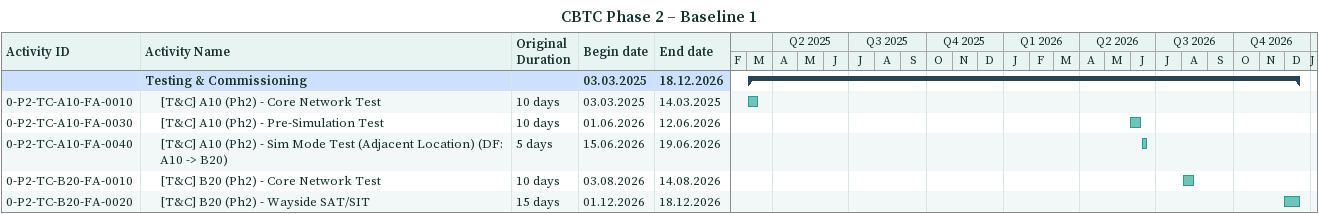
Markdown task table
CBTC Phase 2 – Baseline 1

| ID | Level | Task | Original duration | Start | Finish |
|---|---|---|---|---|---|
|  | 1 | **Testing & Commissioning** |  | 2025-03-03 | 2026-12-18 |
| 0-P2-TC-A10-FA-0010 | 2 | [T&C] A10 (Ph2) - Core Network Test | 10d | 2025-03-03 | 2025-03-14 |
| 0-P2-TC-A10-FA-0030 | 2 | [T&C] A10 (Ph2) - Pre-Simulation Test | 10d | 2026-06-01 | 2026-06-12 |
| 0-P2-TC-A10-FA-0040 | 2 | [T&C] A10 (Ph2) - Sim Mode Test (Adjacent Location) (DF: A10 -> B20) | 5d | 2026-06-15 | 2026-06-19 |
| 0-P2-TC-B20-FA-0010 | 2 | [T&C] B20 (Ph2) - Core Network Test | 10d | 2026-08-03 | 2026-08-14 |
| 0-P2-TC-B20-FA-0020 | 2 | [T&C] B20 (Ph2) - Wayside SAT/SIT | 15d | 2026-12-01 | 2026-12-18 |
